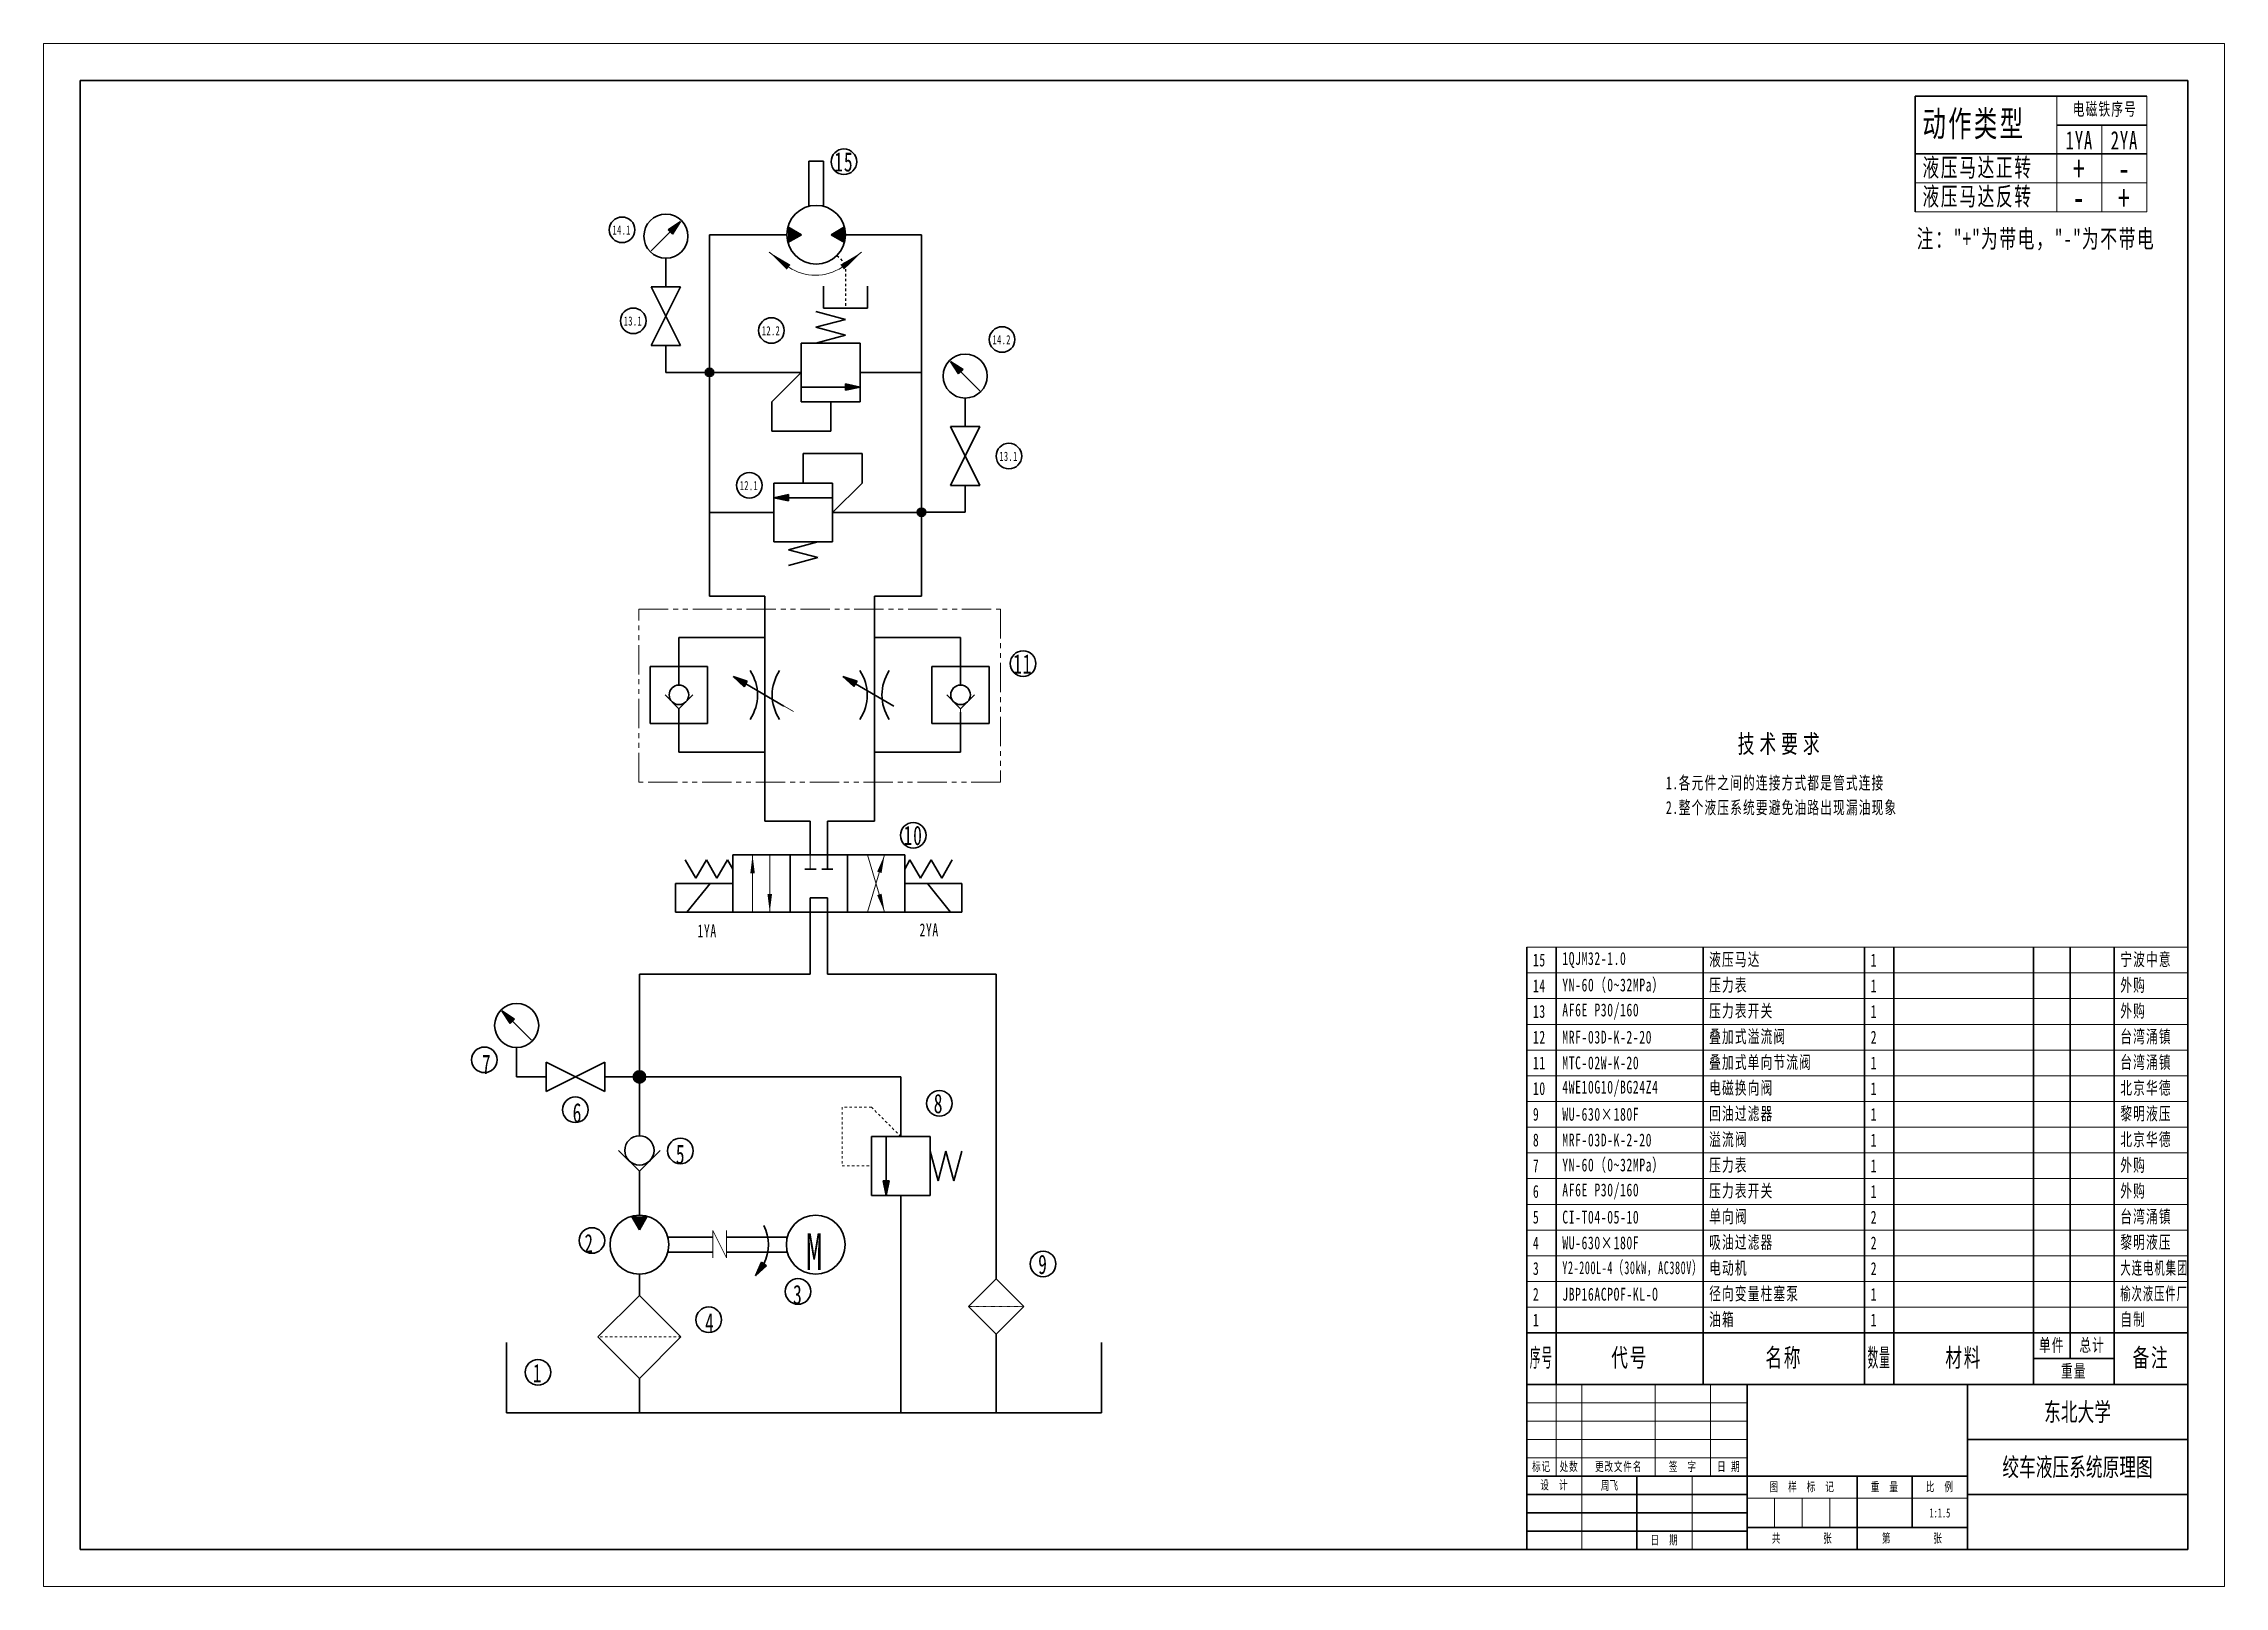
# Model space of a CAD drawing. Header units: millimetres. Extents: x -446 to 446, y -315 to 315.
import ezdxf
from ezdxf.enums import TextEntityAlignment as Align

# ---------------------------------------------------------------- set-up
doc = ezdxf.new("R2010")
doc.units = ezdxf.units.MM
for name, pattern in [('PHANTOM', [2.5, 1.25, -0.25, 0.25, -0.25, 0.25, -0.25]), ('双点画线', [22, 12, -2, 2, -2, 2, -2]), ('虚线', [2, 1, -1])]:
    doc.linetypes.add(name, pattern=pattern)
doc.layers.get('0').update_dxf_attribs({"lineweight": 35})
for name, color, linetype, lineweight in [('1轮廓实线层', 7, 'Continuous', 18), ('6文字层', 3, 'Continuous', 18), ('9双点划线层', 6, 'PHANTOM', 18), ('尺寸线层', 3, 'Continuous', 18), ('粗实线层', 7, 'Continuous', 35), ('细实线层', 7, 'Continuous', 18), ('虚线层', 6, '虚线', 18)]:
    doc.layers.add(name, color=color, linetype=linetype, lineweight=lineweight)
doc.styles.add('TitleStyle', font='', dxfattribs={"width": 0.667})
doc.styles.add('标准', font='', dxfattribs={"width": 0.667})
doc.styles.get('TitleStyle').set_extended_font_data('宋体')
doc.styles.get('标准').set_extended_font_data('宋体')

# ---------------------------------------------------------------- blocks, each defined once
blk = doc.blocks.new('*X2')
at = {"layer": '粗实线层'}
for p, q in [((-4, 0), (-8, 0)), ((-4, 2), (4, -2)), ((-4, -2), (4, 2)), ((-4, 2), (-4, -2)), ((4, 2), (4, -2)), ((4, 0), (8, 0))]:
    blk.add_line(p, q, dxfattribs=at)
blk = doc.blocks.new('*X3')
at = {"layer": '粗实线层'}
for p, q in [((0, 2), (0, 10)), ((-2.828, 0), (0, -2.828)), ((2.828, 0), (0, -2.828))]:
    blk.add_line(p, q, dxfattribs=at)
blk.add_circle((0, 0), 2, dxfattribs=at)
blk = doc.blocks.new('*X4')
at = {"layer": '粗实线层'}
for p, q in [((0, 2), (0, 10)), ((-2.828, 0), (0, -2.828)), ((2.828, 0), (0, -2.828))]:
    blk.add_line(p, q, dxfattribs=at)
blk.add_circle((0, 0), 2, dxfattribs=at)
blk = doc.blocks.new('*X5')
at = {"layer": '粗实线层', "linetype": 'Continuous', "lineweight": 35}
blk.add_hatch(color=256, dxfattribs=at).paths.add_polyline_path([(1.13, 2.81), (2.5, 4.33), (1.87, 2.39), (1.5, 2.6)], flags=0)
at = {"layer": '粗实线层'}
for p, q in [((2.5, 4.33), (1.13, 2.81)), ((2.5, 4.33), (1.87, 2.39)), ((-8, 0), (8, 0)), ((-1.5, -2.6), (1.5, 2.6)), ((1.13, 2.81), (1.87, 2.39))]:
    blk.add_line(p, q, dxfattribs=at)
for centre, start, end in [((0, 7), 236.4427, 303.5573), ((0, -7), 56.4427, 123.5573)]:
    blk.add_arc(centre, 6, start, end, dxfattribs=at)
blk = doc.blocks.new('*X6')
at = {"linetype": 'Continuous', "lineweight": 9}
blk.add_hatch(color=4, dxfattribs=at).paths.add_polyline_path([(-155.85, -16.35), (-154.91, -23.85), (-156.78, -23.85)], flags=0)
at = {"color": 4, "linetype": 'Continuous', "lineweight": 9}
blk.add_line((-155.85, -16.35), (-155.85, -39.76), dxfattribs=at)
at = {"color": 3, "lineweight": 9}
blk.add_line((-155.85, -39.76), (-155.85, -39.76), dxfattribs=at)
blk = doc.blocks.new('*X7')
at = {"linetype": 'Continuous', "lineweight": 9}
blk.add_hatch(color=4, dxfattribs=at).paths.add_polyline_path([(-148.82, -39.76), (-149.76, -32.26), (-147.89, -32.26)], flags=0)
at = {"color": 4, "linetype": 'Continuous', "lineweight": 9}
blk.add_line((-148.82, -39.76), (-148.82, -16.35), dxfattribs=at)
at = {"color": 3, "lineweight": 9}
blk.add_line((-148.82, -16.35), (-148.82, -16.35), dxfattribs=at)
blk = doc.blocks.new('*X8')
at = {"linetype": 'Continuous', "lineweight": 9}
blk.add_hatch(color=4, dxfattribs=at).paths.add_polyline_path([(-101.89, -16.23), (-103.14, -23.68), (-104.94, -23.14)], flags=0)
at = {"color": 4, "linetype": 'Continuous', "lineweight": 9}
blk.add_line((-101.89, -16.23), (-108.91, -39.63), dxfattribs=at)
at = {"color": 3, "lineweight": 9}
blk.add_line((-108.91, -39.63), (-108.91, -39.63), dxfattribs=at)
blk = doc.blocks.new('*X9')
at = {"linetype": 'Continuous', "lineweight": 9}
blk.add_hatch(color=4, dxfattribs=at).paths.add_polyline_path([(-101.89, -39.63), (-104.94, -32.72), (-103.14, -32.18)], flags=0)
at = {"color": 4, "linetype": 'Continuous', "lineweight": 9}
blk.add_line((-101.89, -39.63), (-108.91, -16.23), dxfattribs=at)
at = {"color": 3, "lineweight": 9}
blk.add_line((-108.91, -16.23), (-108.91, -16.23), dxfattribs=at)
blk = doc.blocks.new('*X10')
at = {"layer": '粗实线层', "lineweight": 18}
blk.add_hatch(color=256, dxfattribs=at).paths.add_polyline_path([(-10.01, 0), (-0.01, -1.25), (-0.01, 1.25)], flags=0)
blk.add_line((0, 0), (-10.01, 0), dxfattribs=at)
blk = doc.blocks.new('*X11')
at = {"layer": '细实线层', "color": 0, "linetype": 'Continuous', "lineweight": 18}
for p, q in [((-270, 178.5), (0, 178.5)), ((-270, 168), (0, 168)), ((-270, 168), (0, 168)), ((-270, 157.5), (0, 157.5)), ((-270, 157.5), (0, 157.5)), ((-270, 147), (0, 147)), ((-270, 147), (0, 147)), ((-270, 136.5), (0, 136.5)), ((-270, 136.5), (0, 136.5)), ((-270, 126), (0, 126)), ((-270, 126), (0, 126)), ((-270, 115.5), (0, 115.5)), ((-270, 115.5), (0, 115.5)), ((-270, 105), (0, 105)), ((-270, 105), (0, 105)), ((-270, 94.5), (0, 94.5)), ((-270, 94.5), (0, 94.5)), ((-270, 84), (0, 84)), ((-270, 84), (0, 84)), ((-270, 73.5), (0, 73.5)), ((-270, 73.5), (0, 73.5)), ((-270, 63), (0, 63)), ((-270, 63), (0, 63)), ((-270, 52.5), (0, 52.5)), ((-270, 52.5), (0, 52.5)), ((-270, 42), (0, 42)), ((-270, 42), (0, 42)), ((-270, 31.5), (0, 31.5)), ((-270, 31.5), (0, 31.5)), ((-270, 21), (0, 21))]:
    blk.add_line(p, q, dxfattribs=at)
at = {"layer": '细实线层', "color": 0, "linetype": 'Continuous', "lineweight": 35}
for p, q in [((-270, 178.5), (-270, 168)), ((-258, 178.5), (-258, 168)), ((-198, 178.5), (-198, 168)), ((-132, 178.5), (-132, 168)), ((-120, 178.5), (-120, 168)), ((-63, 178.5), (-63, 168)), ((-48, 178.5), (-48, 168)), ((-30, 178.5), (-30, 168)), ((0, 178.5), (0, 168)), ((0, 178.5), (0, 168)), ((-270, 168), (-270, 157.5)), ((-258, 168), (-258, 157.5)), ((-198, 168), (-198, 157.5)), ((-132, 168), (-132, 157.5)), ((-120, 168), (-120, 157.5)), ((-63, 168), (-63, 157.5)), ((-48, 168), (-48, 157.5)), ((-30, 168), (-30, 157.5)), ((0, 168), (0, 157.5)), ((0, 168), (0, 157.5)), ((-270, 157.5), (-270, 147)), ((-258, 157.5), (-258, 147)), ((-198, 157.5), (-198, 147)), ((-132, 157.5), (-132, 147)), ((-120, 157.5), (-120, 147)), ((-63, 157.5), (-63, 147)), ((-48, 157.5), (-48, 147)), ((-30, 157.5), (-30, 147)), ((0, 157.5), (0, 147)), ((0, 157.5), (0, 147)), ((-270, 147), (-270, 136.5)), ((-258, 147), (-258, 136.5)), ((-198, 147), (-198, 136.5)), ((-132, 147), (-132, 136.5)), ((-120, 147), (-120, 136.5)), ((-63, 147), (-63, 136.5)), ((-48, 147), (-48, 136.5)), ((-30, 147), (-30, 136.5)), ((0, 147), (0, 136.5)), ((0, 147), (0, 136.5)), ((-270, 136.5), (-270, 126)), ((-258, 136.5), (-258, 126)), ((-198, 136.5), (-198, 126)), ((-132, 136.5), (-132, 126)), ((-120, 136.5), (-120, 126)), ((-63, 136.5), (-63, 126)), ((-48, 136.5), (-48, 126)), ((-30, 136.5), (-30, 126)), ((0, 136.5), (0, 126)), ((0, 136.5), (0, 126)), ((-270, 126), (-270, 115.5)), ((-258, 126), (-258, 115.5)), ((-198, 126), (-198, 115.5)), ((-132, 126), (-132, 115.5)), ((-120, 126), (-120, 115.5)), ((-63, 126), (-63, 115.5)), ((-48, 126), (-48, 115.5)), ((-30, 126), (-30, 115.5)), ((0, 126), (0, 115.5)), ((0, 126), (0, 115.5)), ((-270, 115.5), (-270, 105)), ((-258, 115.5), (-258, 105)), ((-198, 115.5), (-198, 105)), ((-132, 115.5), (-132, 105)), ((-120, 115.5), (-120, 105)), ((-63, 115.5), (-63, 105)), ((-48, 115.5), (-48, 105)), ((-30, 115.5), (-30, 105)), ((0, 115.5), (0, 105)), ((0, 115.5), (0, 105)), ((-270, 105), (-270, 94.5)), ((-258, 105), (-258, 94.5)), ((-198, 105), (-198, 94.5)), ((-132, 105), (-132, 94.5)), ((-120, 105), (-120, 94.5)), ((-63, 105), (-63, 94.5)), ((-48, 105), (-48, 94.5)), ((-30, 105), (-30, 94.5)), ((0, 105), (0, 94.5)), ((0, 105), (0, 94.5)), ((-270, 94.5), (-270, 84)), ((-258, 94.5), (-258, 84)), ((-198, 94.5), (-198, 84)), ((-132, 94.5), (-132, 84)), ((-120, 94.5), (-120, 84)), ((-63, 94.5), (-63, 84)), ((-48, 94.5), (-48, 84)), ((-30, 94.5), (-30, 84)), ((0, 94.5), (0, 84)), ((0, 94.5), (0, 84)), ((-270, 84), (-270, 73.5)), ((-258, 84), (-258, 73.5)), ((-198, 84), (-198, 73.5)), ((-132, 84), (-132, 73.5)), ((-120, 84), (-120, 73.5)), ((-63, 84), (-63, 73.5)), ((-48, 84), (-48, 73.5)), ((-30, 84), (-30, 73.5)), ((0, 84), (0, 73.5)), ((0, 84), (0, 73.5)), ((-270, 73.5), (-270, 63)), ((-258, 73.5), (-258, 63)), ((-198, 73.5), (-198, 63)), ((-132, 73.5), (-132, 63)), ((-120, 73.5), (-120, 63)), ((-63, 73.5), (-63, 63)), ((-48, 73.5), (-48, 63)), ((-30, 73.5), (-30, 63)), ((0, 73.5), (0, 63)), ((0, 73.5), (0, 63)), ((-270, 63), (-270, 52.5)), ((-258, 63), (-258, 52.5)), ((-198, 63), (-198, 52.5)), ((-132, 63), (-132, 52.5)), ((-120, 63), (-120, 52.5)), ((-63, 63), (-63, 52.5)), ((-48, 63), (-48, 52.5)), ((-30, 63), (-30, 52.5)), ((0, 63), (0, 52.5)), ((0, 63), (0, 52.5)), ((-270, 52.5), (-270, 42)), ((-258, 52.5), (-258, 42)), ((-198, 52.5), (-198, 42)), ((-132, 52.5), (-132, 42)), ((-120, 52.5), (-120, 42)), ((-63, 52.5), (-63, 42)), ((-48, 52.5), (-48, 42)), ((-30, 52.5), (-30, 42)), ((0, 52.5), (0, 42)), ((0, 52.5), (0, 42)), ((-270, 42), (-270, 31.5)), ((-258, 42), (-258, 31.5)), ((-198, 42), (-198, 31.5)), ((-132, 42), (-132, 31.5)), ((-120, 42), (-120, 31.5)), ((-63, 42), (-63, 31.5)), ((-48, 42), (-48, 31.5)), ((-30, 42), (-30, 31.5)), ((0, 42), (0, 31.5)), ((0, 42), (0, 31.5)), ((-270, 31.5), (-270, 21)), ((-258, 31.5), (-258, 21)), ((-198, 31.5), (-198, 21)), ((-132, 31.5), (-132, 21)), ((-120, 31.5), (-120, 21)), ((-63, 31.5), (-63, 21)), ((-48, 31.5), (-48, 21)), ((-30, 31.5), (-30, 21)), ((0, 31.5), (0, 21)), ((0, 31.5), (0, 21)), ((-270, 21), (0, 21)), ((-270, 21), (-270, 0)), ((-258, 21), (-258, 0)), ((-198, 21), (-198, 0)), ((-132, 21), (-132, 0)), ((-120, 21), (-120, 0)), ((-63, 21), (-63, 0)), ((-48, 21), (-48, 10.5)), ((-30, 21), (-30, 10.5)), ((0, 21), (0, 0)), ((-63, 10.5), (-30, 10.5)), ((-30, 10.5), (-30, 0)), ((-270, 0), (0, 0))]:
    blk.add_line(p, q, dxfattribs=at)
at = {"layer": '细实线层', "color": 0, "line_spacing_factor": 1.15057, "style": '标准'}
for s, insert, char_height, width, attachment_point in [('\\T1.1;15', (-267.51, 173.25), 5.25, 17.97, 4), ('\\T1.1;1QJM32-1.0', (-255.51, 173.25), 5.25, 113.97, 4), ('\\T1.1;液压马达', (-195.51, 173.25), 5.25, 125.97, 4), ('\\T1.1;1', (-129.51, 173.25), 5.25, 17.97, 4), ('\\T1.1;宁波中意', (-27.51, 173.25), 5.25, 53.97, 4), ('\\T1.1;14', (-267.51, 162.75), 5.25, 17.97, 4), ('\\T1.1;YN-60（0~32MPa）', (-255.51, 162.75), 5.25, 113.97, 4), ('\\T1.1;压力表', (-195.51, 162.75), 5.25, 125.97, 4), ('\\T1.1;1', (-129.51, 162.75), 5.25, 17.97, 4), ('\\T1.1;外购', (-27.51, 162.75), 5.25, 53.97, 4), ('\\T1.1;13', (-267.51, 152.25), 5.25, 17.97, 4), ('\\T1.1;AF6E P30/160', (-255.51, 152.25), 5.25, 113.97, 4), ('\\T1.1;压力表开关', (-195.51, 152.25), 5.25, 125.97, 4), ('\\T1.1;1', (-129.51, 152.25), 5.25, 17.97, 4), ('\\T1.1;外购', (-27.51, 152.25), 5.25, 53.97, 4), ('\\T1.1;12', (-267.51, 141.75), 5.25, 17.97, 4), ('\\T1.1;MRF-03D-K-2-20', (-255.51, 141.75), 5.25, 113.97, 4), ('\\T1.1;叠加式溢流阀', (-195.51, 141.75), 5.25, 125.97, 4), ('\\T1.1;2', (-129.51, 141.75), 5.25, 17.97, 4), ('\\T1.1;台湾涌镇', (-27.51, 141.75), 5.25, 53.97, 4), ('\\T1.1;11', (-267.51, 131.25), 5.25, 17.97, 4), ('\\T1.1;MTC-02W-K-20', (-255.51, 131.25), 5.25, 113.97, 4), ('\\T1.1;叠加式单向节流阀', (-195.51, 131.25), 5.25, 125.97, 4), ('\\T1.1;1', (-129.51, 131.25), 5.25, 17.97, 4), ('\\T1.1;台湾涌镇', (-27.51, 131.25), 5.25, 53.97, 4), ('\\T1.1;10', (-267.51, 120.75), 5.25, 17.97, 4), ('\\T1.1;4WE10G10/BG24Z4', (-255.51, 120.75), 5.25, 113.97, 4), ('\\T1.1;电磁换向阀', (-195.51, 120.75), 5.25, 125.97, 4), ('\\T1.1;1', (-129.51, 120.75), 5.25, 17.97, 4), ('\\T1.1;北京华德', (-27.51, 120.75), 5.25, 53.97, 4), ('\\T1.1;9', (-267.51, 110.25), 5.25, 17.97, 4), ('\\T1.1;WU-630×180F', (-255.51, 110.25), 5.25, 113.97, 4), ('\\T1.1;回油过滤器', (-195.51, 110.25), 5.25, 125.97, 4), ('\\T1.1;1', (-129.51, 110.25), 5.25, 17.97, 4), ('\\T1.1;黎明液压', (-27.51, 110.25), 5.25, 53.97, 4), ('\\T1.1;8', (-267.51, 99.75), 5.25, 17.97, 4), ('\\T1.1;MRF-03D-K-2-20', (-255.51, 99.75), 5.25, 113.97, 4), ('\\T1.1;溢流阀', (-195.51, 99.75), 5.25, 125.97, 4), ('\\T1.1;1', (-129.51, 99.75), 5.25, 17.97, 4), ('\\T1.1;北京华德', (-27.51, 99.75), 5.25, 53.97, 4), ('\\T1.1;7', (-267.51, 89.25), 5.25, 17.97, 4), ('\\T1.1;YN-60（0~32MPa）', (-255.51, 89.25), 5.25, 113.97, 4), ('\\T1.1;压力表', (-195.51, 89.25), 5.25, 125.97, 4), ('\\T1.1;1', (-129.51, 89.25), 5.25, 17.97, 4), ('\\T1.1;外购', (-27.51, 89.25), 5.25, 53.97, 4), ('\\T1.1;6', (-267.51, 78.75), 5.25, 17.97, 4), ('\\T1.1;AF6E P30/160', (-255.51, 78.75), 5.25, 113.97, 4), ('\\T1.1;压力表开关', (-195.51, 78.75), 5.25, 125.97, 4), ('\\T1.1;1', (-129.51, 78.75), 5.25, 17.97, 4), ('\\T1.1;外购', (-27.51, 78.75), 5.25, 53.97, 4), ('\\T1.1;单向阀', (-195.51, 68.25), 5.25, 125.97, 4), ('\\T1.1;台湾涌镇', (-27.51, 68.25), 5.25, 53.97, 4), ('\\T1.1;5', (-267.51, 68.25), 5.25, 17.97, 4), ('\\T1.1;CI-T04-05-10', (-255.51, 68.25), 5.25, 113.97, 4), ('\\T1.1;2', (-129.51, 68.25), 5.25, 17.97, 4), ('\\T1.1;4', (-267.51, 57.75), 5.25, 17.97, 4), ('\\T1.1;WU-630×180F', (-255.51, 57.75), 5.25, 113.97, 4), ('\\T1.1;吸油过滤器', (-195.51, 57.75), 5.25, 125.97, 4), ('\\T1.1;2', (-129.51, 57.75), 5.25, 17.97, 4), ('\\T1.1;黎明液压', (-27.51, 57.75), 5.25, 53.97, 4), ('\\T1.1;3', (-267.51, 47.25), 5.25, 17.97, 4), ('\\T1.1;{\\W0.585604;Y2-200L-4（30kW，AC380V）}', (-255.51, 47.25), 5.25, 113.97, 4), ('\\T1.1;电动机', (-195.51, 47.25), 5.25, 125.97, 4), ('\\T1.1;2', (-129.51, 47.25), 5.25, 17.97, 4), ('\\T1.1;{\\W0.588274;大连电机集团}', (-27.51, 47.25), 5.25, 53.97, 4), ('\\T1.1;2', (-267.51, 36.75), 5.25, 17.97, 4), ('\\T1.1;JBP16ACPOF-KL-O', (-255.51, 36.75), 5.25, 113.97, 4), ('\\T1.1;径向变量柱塞泵', (-195.51, 36.75), 5.25, 125.97, 4), ('\\T1.1;1', (-129.51, 36.75), 5.25, 17.97, 4), ('\\T1.1;{\\W0.584165;榆次液压件厂}', (-27.51, 36.75), 5.25, 53.97, 4), ('\\T1.1;1', (-267.51, 26.25), 5.25, 17.97, 4), ('\\T1.1;油箱', (-195.51, 26.25), 5.25, 125.97, 4), ('\\T1.1;1', (-129.51, 26.25), 5.25, 17.97, 4), ('\\T1.1;自制', (-27.51, 26.25), 5.25, 53.97, 4), ('\\T1.1;单件', (-55.5, 15.75), 5.25, 25.11, 5), ('\\T1.1;总计', (-39, 15.75), 5.25, 30.51, 5), ('\\T1.1;{\\W0.425474;序号}', (-264, 10.5), 7.5, 17.82, 5), ('\\T1.1;代号', (-228, 10.5), 7.5, 104.22, 5), ('\\T1.1;名称', (-165, 10.5), 7.5, 115.02, 5), ('\\T1.1;{\\W0.422936;数量}', (-126, 10.5), 7.5, 17.82, 5), ('\\T1.1;材料', (-91.5, 10.5), 7.5, 98.82, 5), ('\\T1.1;备注', (-15, 10.5), 7.5, 50.22, 5), ('\\T1.1;重量', (-46.5, 5.25), 5.25, 57.51, 5)]:
    blk.add_mtext(s, dxfattribs=dict(at, insert=insert, char_height=char_height, width=width, attachment_point=attachment_point))
blk = doc.blocks.new('*X12')
at = {"layer": '粗实线层'}
for p, q in [((-287, 200), (-287, -200)), ((287, 200), (-287, 200)), ((287, -200), (287, 200)), ((-287, -200), (287, -200))]:
    blk.add_line(p, q, dxfattribs=at)
at = {"layer": '细实线层'}
for p, q in [((297, 210), (-297, 210)), ((-297, 210), (-297, -210)), ((297, -210), (297, 210)), ((-297, -210), (297, -210))]:
    blk.add_line(p, q, dxfattribs=at)
blk = doc.blocks.new('*X13')
at = {"layer": '尺寸线层', "color": 0, "lineweight": -2, "line_spacing_factor": 1.15057}
for s, insert, char_height, width, attachment_point, style in [('\\T1.3;技术要求', (47.09, 0), 7.5, 418.1779, 2, 'TitleStyle'), ('\\T1.1;1.各元件之间的连接方式都是管式连接\\P2.整个液压系统要避免油路出现漏油现象', (0, -17.08), 5.25, 209.0889, 1, '标准')]:
    blk.add_mtext(s, dxfattribs=dict(at, insert=insert, char_height=char_height, width=width, attachment_point=attachment_point, style=style))
blk = doc.blocks.new('*X14')
at = {"layer": '粗实线层'}
for p, q in [((-180, 45), (-180, 0)), ((0, 45), (-180, 45)), ((-120, 45), (-120, 0)), ((-60, 45), (-60, 0)), ((0, 0), (0, 45)), ((0, 30), (-60, 30)), ((-180, 20), (-60, 20)), ((-150, 20), (-150, 0)), ((-90, 20), (-90, 0)), ((-75, 20), (-75, 6)), ((-180, 15), (-120, 15)), ((0, 15), (-60, 15)), ((-180, 10), (-120, 10)), ((-120, 6), (-60, 6)), ((-180, 5), (-120, 5)), ((-180, 0), (0, 0))]:
    blk.add_line(p, q, dxfattribs=at)
at = {"layer": '细实线层'}
for p, q in [((-172, 45), (-172, 20)), ((-165, 45), (-165, 0)), ((-145, 45), (-145, 20)), ((-130, 45), (-130, 20)), ((-180, 40), (-120, 40)), ((-180, 35), (-120, 35)), ((-180, 30), (-120, 30)), ((-180, 25), (-120, 25)), ((-135, 20), (-135, 0)), ((-120, 14), (-60, 14)), ((-112.5, 14), (-112.5, 6)), ((-105, 14), (-105, 6)), ((-97.5, 14), (-97.5, 6))]:
    blk.add_line(p, q, dxfattribs=at)
at = {"layer": '尺寸线层', "char_height": 2.5, "attachment_point": 5, "line_spacing_factor": 0.99982, "style": '标准'}
for s, insert, width in [('\\T1.1;标记', (-176, 22.5), 14), ('\\T1.1;处数', (-168.5, 22.5), 12), ('\\T1.1;更改文件名', (-155, 22.5), 38), ('\\T1.1;签  字', (-137.5, 22.5), 28), ('\\T1.1;日 期', (-125, 22.5), 18), ('\\T1.1;设  计', (-172.5, 17.5), 28), ('\\T1.1;图  样  标  记', (-105, 17), 58), ('\\T1.1;重  量', (-82.5, 17), 28), ('\\T1.1;比  例', (-67.5, 17), 28), ('\\T1.1;日  期', (-142.5, 2.5), 28), ('\\T1.1;共', (-112, 3), 8), ('\\T1.1;张', (-98, 3), 8), ('\\T1.1;第', (-82, 3), 8), ('\\T1.1;张', (-68, 3), 8)]:
    blk.add_mtext(s, dxfattribs=dict(at, insert=insert, width=width))
at = {"layer": '尺寸线层', "style": '标准'}
for tag, height, width, p in [('标记D', 2.61, 0.667, (-176, 42.5)), ('处数D', 2.61, 0.617214, (-168.5, 42.5)), ('更改文件名D', 2.61, 0.667, (-155, 42.5)), ('更改签字D', 2.61, 0.667, (-137.5, 42.5)), ('更改日期D', 2.61, 0.509786, (-125, 42.5)), ('标记C', 2.61, 0.667, (-176, 37.5)), ('处数C', 2.61, 0.617214, (-168.5, 37.5)), ('更改文件名C', 2.61, 0.667, (-155, 37.5)), ('更改签字C', 2.61, 0.667, (-137.5, 37.5)), ('更改日期C', 2.61, 0.509786, (-125, 37.5)), ('材料名称', 5.22, 0.667, (-90, 32.5)), ('单位名称', 5.22, 0.667, (-30, 37.5)), ('标记B', 2.61, 0.667, (-176, 32.5)), ('处数B', 2.61, 0.617214, (-168.5, 32.5)), ('更改文件名B', 2.61, 0.667, (-155, 32.5)), ('更改签字B', 2.61, 0.667, (-137.5, 32.5)), ('更改日期B', 2.61, 0.509786, (-125, 32.5)), ('标记A', 2.61, 0.667, (-176, 27.5)), ('处数A', 2.61, 0.617214, (-168.5, 27.5)), ('更改文件名A', 2.61, 0.667, (-155, 27.5)), ('更改签字A', 2.61, 0.667, (-137.5, 27.5)), ('更改日期A', 2.61, 0.509786, (-125, 27.5)), ('图纸名称', 5.22, 0.667, (-30, 22.5)), ('设计', 2.61, 0.667, (-157.5, 17.5)), ('图样标记S', 2.61, 0.368179, (-116.25, 10)), ('图样标记A', 2.61, 0.368179, (-108.75, 10)), ('图样标记B', 2.61, 0.368179, (-101.25, 10)), ('图样标记C', 2.61, 0.368179, (-93.75, 10)), ('重量', 2.61, 0.667, (-82.5, 10)), ('图纸比例', 2.61, 0.667, (-67.5, 10)), ('图纸编号', 5.22, 0.667, (-30, 7.5)), ('设计日期', 2.61, 0.667, (-127.5, 2.5)), ('页数', 2.61, 0.667, (-105, 3)), ('页码', 2.61, 0.667, (-75, 3))]:
    blk.add_attdef(tag, text='', height=height, dxfattribs=dict(at, width=width)).set_placement(p, align=Align.MIDDLE_CENTER)

msp = doc.modelspace()

# ---------------------------------------------------------------- hatches: boundary and pattern name
at = {"layer": '粗实线层', "linetype": 'Continuous', "lineweight": 35}
for points in [[(-188.58, 237.21), (-185.24, 242.35), (-190.38, 239.01), (-189.48, 238.11)], [(-71.67, 180.11), (-75.01, 185.25), (-69.86, 181.91), (-70.77, 181.01)], [(-117.93, 176.01), (-111.93, 174.73), (-117.93, 173.46), (-117.93, 174.73)], [(-141.12, 128.28), (-147.12, 129.56), (-141.12, 130.83), (-141.12, 129.56)], [(-114.42, 52.41), (-118.98, 56.51), (-113.14, 54.62), (-113.78, 53.51)], [(-254.89, -85.12), (-258.23, -79.98), (-253.08, -83.32), (-253.99, -84.22)], [(-99.98, -149.33), (-101.25, -155.33), (-102.53, -149.33), (-101.25, -149.33)], [(-154.65, -188.19), (-150.14, -184.04), (-151.18, -183.3), (-152.22, -182.56)]]:
    msp.add_hatch(color=256, dxfattribs=at).paths.add_polyline_path(points, flags=0)
at = {"layer": '粗实线层', "linetype": 'Continuous', "lineweight": 18}
h = msp.add_hatch(color=256, dxfattribs=at)
edge = h.paths.add_edge_path(flags=0)
edge.add_line((-135.9, 236.96), (-141.41, 233.78))
edge.add_arc((-129.84, 236.96), 12, 180, 195.39213, ccw=False)
edge.add_arc((-129.84, 236.96), 12, 164.60787, 180, ccw=False)
edge.add_line((-141.41, 240.15), (-135.9, 236.96))
h = msp.add_hatch(color=256, dxfattribs=at)
edge = h.paths.add_edge_path(flags=0)
edge.add_line((-123.79, 236.96), (-118.27, 240.15))
edge.add_arc((-129.84, 236.96), 12, 0, 15.39213, ccw=False)
edge.add_arc((-129.84, 236.96), 12, -15.39213, 0, ccw=False)
edge.add_line((-118.27, 233.78), (-123.79, 236.96))
at = {"layer": '粗实线层'}
h = msp.add_hatch(color=256, dxfattribs=at)
edge = h.paths.add_edge_path(flags=0)
edge.add_arc((-173.43, 180.73), 1.72, 155.20806, 180, ccw=False)
edge.add_arc((-173.43, 180.73), 1.72, 90, 155.20806, ccw=False)
edge.add_line((-173.43, 182.46), (-173.43, 180.73))
edge.add_line((-173.43, 180.73), (-175.15, 180.73))
edge = h.paths.add_edge_path(flags=0)
edge.add_line((-173.43, 180.73), (-173.43, 181.61))
edge.add_line((-173.43, 181.61), (-173.43, 182.46))
edge.add_arc((-173.43, 180.73), 1.72, 0, 90, ccw=False)
edge.add_line((-171.71, 180.73), (-173.43, 180.73))
edge = h.paths.add_edge_path(flags=0)
edge.add_arc((-173.43, 180.73), 1.72, 194.95446, 270, ccw=False)
edge.add_arc((-173.43, 180.73), 1.72, 180, 194.95446, ccw=False)
edge.add_line((-175.15, 180.73), (-173.43, 180.73))
edge.add_line((-173.43, 180.73), (-173.43, 179.01))
edge = h.paths.add_edge_path(flags=0)
edge.add_line((-173.43, 179.01), (-173.43, 180.25))
edge.add_line((-173.43, 180.25), (-173.43, 180.73))
edge.add_line((-173.43, 180.73), (-171.71, 180.73))
edge.add_arc((-173.43, 180.73), 1.72, -90, 0, ccw=False)
h = msp.add_hatch(color=256, dxfattribs=at)
edge = h.paths.add_edge_path(flags=0)
edge.add_arc((-86.82, 123.64), 1.72, 0, 24.79194)
edge.add_arc((-86.82, 123.64), 1.72, 24.79194, 90)
edge.add_line((-86.82, 125.36), (-86.82, 123.64))
edge.add_line((-86.82, 123.64), (-85.1, 123.64))
edge = h.paths.add_edge_path(flags=0)
edge.add_line((-86.82, 123.64), (-86.82, 124.51))
edge.add_line((-86.82, 124.51), (-86.82, 125.36))
edge.add_arc((-86.82, 123.64), 1.72, 90, 180)
edge.add_line((-88.54, 123.64), (-86.82, 123.64))
edge = h.paths.add_edge_path(flags=0)
edge.add_arc((-86.82, 123.64), 1.72, 270, 345.04554)
edge.add_arc((-86.82, 123.64), 1.72, 345.04554, 360)
edge.add_line((-85.1, 123.64), (-86.82, 123.64))
edge.add_line((-86.82, 123.64), (-86.82, 121.91))
edge = h.paths.add_edge_path(flags=0)
edge.add_line((-86.82, 121.91), (-86.82, 123.15))
edge.add_line((-86.82, 123.15), (-86.82, 123.64))
edge.add_line((-86.82, 123.64), (-88.54, 123.64))
edge.add_arc((-86.82, 123.64), 1.72, 180, 270)
h = msp.add_hatch(color=256, dxfattribs=at)
edge = h.paths.add_edge_path(flags=0)
edge.add_arc((-202.07, -106.98), 2.5, 151.55985, 270, ccw=False)
edge.add_arc((-202.07, -106.98), 2.5, 0, 151.55985, ccw=False)
edge.add_line((-199.57, -106.98), (-202.07, -106.98))
edge.add_line((-202.07, -106.98), (-202.07, -109.48))
h = msp.add_hatch(color=256, dxfattribs=at)
edge = h.paths.add_edge_path(flags=0)
edge.add_line((-202.07, -109.48), (-202.07, -107.85))
edge.add_line((-202.07, -107.85), (-202.07, -106.98))
edge.add_line((-202.07, -106.98), (-199.57, -106.98))
edge.add_arc((-202.07, -106.98), 2.5, -90, 0, ccw=False)
at = {"layer": '粗实线层', "linetype": 'Continuous', "lineweight": 18}
h = msp.add_hatch(color=256, dxfattribs=at)
edge = h.paths.add_edge_path(flags=0)
edge.add_line((-202.07, -169.41), (-205.26, -163.89))
edge.add_arc((-202.07, -175.46), 12, 90, 105.39213, ccw=False)
edge.add_arc((-202.07, -175.46), 12, 74.60787, 90, ccw=False)
edge.add_line((-198.89, -163.89), (-202.07, -169.41))

# ---------------------------------------------------------------- linework, layer by layer
for p, q in [((319.12, 293.58), (413.87, 293.58)), ((319.12, 293.58), (319.12, 246.3)), ((377.04, 281.76), (413.87, 281.76)), ((377.04, 281.76), (413.87, 281.76)), ((377.04, 281.76), (413.87, 281.76)), ((377.04, 281.76), (413.87, 281.76)), ((377.04, 281.76), (413.87, 281.76)), ((319.12, 269.94), (413.87, 269.94)), ((319.12, 269.94), (413.87, 269.94)), ((319.12, 269.94), (413.87, 269.94)), ((319.12, 269.94), (413.87, 269.94)), ((-70.86, 72.42), (-70.86, 53.15))]:
    msp.add_line(p, q)
at = {"lineweight": 9}
msp.add_line((-125.29, -39.63), (-125.29, -39.63), dxfattribs=at)
msp.add_line((-125.29, -39.63), (-125.29, -39.63), dxfattribs=at)
msp.add_line((-125.29, -39.63), (-125.29, -39.63), dxfattribs=at)
at = {"color": 3}
for centre in [(-118.51, 266.77), (-209.16, 238.97), (-204.58, 201.81), (-148.14, 197.85), (-53.9, 194.17), (-51.1, 146.58), (-157.16, 134.63), (-45.31, 61.82), (-90.19, -8.3), (-265.42, -99.99), (-79.51, -117.75), (-185.32, -137.17), (-221.47, -173.76), (-37.15, -183.35), (-137.28, -194.57), (-173.74, -206.12), (-243.51, -227.58)]:
    msp.add_circle(centre, 5.23, dxfattribs=at)
at = {"layer": '1轮廓实线层'}
for p, q in [((377.04, 293.58), (377.04, 246.3)), ((413.87, 293.58), (413.87, 246.3)), ((395.46, 281.76), (395.46, 246.3)), ((395.46, 281.76), (395.46, 246.3)), ((413.87, 281.76), (413.87, 246.3)), ((319.12, 258.12), (413.87, 258.12)), ((319.12, 258.12), (413.87, 258.12)), ((319.12, 258.12), (413.87, 258.12)), ((319.12, 258.12), (413.87, 258.12)), ((319.12, 246.3), (413.87, 246.3)), ((319.12, 246.3), (413.87, 246.3)), ((319.12, 246.3), (413.87, 246.3)), ((319.12, 246.3), (413.87, 246.3))]:
    msp.add_line(p, q, dxfattribs=at)
at = {"layer": '1轮廓实线层', "lineweight": 9}
for p, q in [((-132.31, -22.08), (-132.31, -16.23)), ((-132.31, -16.23), (-132.31, -22.08)), ((-163.91, -39.63), (-187.31, -39.63))]:
    msp.add_line(p, q, dxfattribs=at)
at = {"layer": '9双点划线层', "linetype": '双点画线'}
msp.add_lwpolyline([(-202.29, 84.12), (-54.49, 84.12), (-54.49, 13.42), (-202.29, 13.42)], close=True, dxfattribs=at)
at = {"layer": '粗实线层'}
for p, q in [((-132.84, 248.58), (-132.84, 266.96)), ((-132.84, 266.96), (-126.84, 266.96)), ((-126.84, 248.58), (-126.84, 266.96)), ((-185.24, 242.35), (-190.38, 239.01)), ((-185.24, 242.35), (-188.58, 237.21)), ((-197.24, 230.35), (-189.48, 238.11)), ((-188.58, 237.21), (-190.38, 239.01)), ((-173.43, 236.96), (-141.84, 236.96)), ((-173.43, 236.96), (-173.43, 89.39)), ((-135.9, 236.96), (-141.41, 240.15)), ((-135.9, 236.96), (-141.41, 233.78)), ((-123.79, 236.96), (-118.27, 240.15)), ((-123.79, 236.96), (-118.27, 233.78)), ((-117.84, 236.96), (-86.82, 236.96)), ((-86.82, 236.96), (-86.82, 89.39)), ((-191.33, 215.7), (-191.33, 227.35)), ((-185.33, 191.7), (-197.33, 215.7)), ((-197.33, 191.7), (-185.33, 215.7)), ((-185.33, 215.7), (-197.33, 215.7)), ((-126.84, 215.96), (-126.84, 206.96)), ((-108.84, 215.96), (-108.84, 206.96)), ((-117.93, 202.38), (-129.93, 205.6)), ((-126.84, 206.96), (-108.84, 206.96)), ((-129.93, 199.16), (-117.93, 202.38)), ((-117.93, 195.95), (-129.93, 199.16)), ((-185.33, 191.7), (-197.33, 191.7)), ((-191.33, 191.7), (-191.33, 180.77)), ((-135.93, 192.73), (-111.93, 192.73)), ((-135.93, 192.73), (-135.93, 168.73)), ((-129.93, 192.73), (-117.93, 195.95)), ((-111.93, 168.73), (-111.93, 192.73)), ((-184.95, 180.77), (-191.33, 180.77)), ((-179.5, 180.77), (-184.95, 180.77)), ((-173.46, 180.77), (-179.5, 180.77)), ((-155.93, 180.73), (-173.43, 180.73)), ((-135.93, 180.73), (-159.93, 180.73)), ((-139.93, 180.73), (-155.93, 180.73)), ((-135.93, 180.73), (-147.93, 168.73)), ((-111.93, 180.73), (-87.93, 180.73)), ((-107.93, 180.73), (-86.82, 180.73)), ((-75.01, 185.25), (-69.86, 181.91)), ((-75.01, 185.25), (-71.67, 180.11)), ((-71.67, 180.11), (-69.86, 181.91)), ((-63.01, 173.25), (-70.77, 181.01)), ((-135.93, 174.73), (-117.93, 174.73)), ((-111.93, 174.73), (-117.93, 176.01)), ((-117.93, 176.01), (-117.93, 173.46)), ((-111.93, 174.73), (-117.93, 173.46)), ((-68.92, 158.6), (-68.92, 170.25)), ((-147.93, 168.73), (-147.93, 156.73)), ((-135.93, 168.73), (-111.93, 168.73)), ((-123.93, 156.73), (-123.93, 168.73)), ((-147.93, 156.73), (-123.93, 156.73)), ((-74.92, 134.6), (-62.92, 158.6)), ((-62.92, 134.6), (-74.92, 158.6)), ((-74.92, 158.6), (-62.92, 158.6)), ((-111.12, 147.56), (-135.12, 147.56)), ((-135.12, 147.56), (-135.12, 135.56)), ((-111.12, 135.56), (-111.12, 147.56)), ((-123.12, 135.56), (-147.12, 135.56)), ((-147.12, 135.56), (-147.12, 111.56)), ((-123.12, 111.56), (-123.12, 135.56)), ((-123.12, 123.56), (-111.12, 135.56)), ((-74.92, 134.6), (-62.92, 134.6)), ((-68.92, 134.6), (-68.92, 123.67)), ((-147.12, 129.56), (-141.12, 130.83)), ((-147.12, 129.56), (-141.12, 128.28)), ((-141.12, 128.28), (-141.12, 130.83)), ((-123.12, 129.56), (-141.12, 129.56)), ((-173.43, 123.56), (-147.12, 123.56)), ((-123.12, 123.56), (-105.93, 123.56)), ((-105.93, 123.56), (-86.82, 123.56)), ((-86.79, 123.67), (-80.75, 123.67)), ((-80.75, 123.67), (-75.3, 123.67)), ((-75.3, 123.67), (-68.92, 123.67)), ((-123.12, 111.56), (-147.12, 111.56)), ((-129.12, 111.56), (-141.12, 108.34)), ((-141.12, 108.34), (-129.12, 105.13)), ((-129.12, 105.13), (-141.12, 101.91)), ((-173.43, 89.39), (-150.82, 89.39)), ((-150.82, 89.39), (-150.82, 73.01)), ((-105.96, 89.39), (-86.82, 89.39)), ((-105.96, 89.39), (-105.96, 72.42)), ((-162.52, 72.42), (-185.92, 72.42)), ((-185.92, 53.15), (-185.92, 72.42)), ((-162.52, 72.42), (-150.82, 72.42)), ((-94.26, 72.42), (-105.96, 72.42)), ((-105.96, 72.42), (-105.96, 25.61)), ((-94.26, 72.42), (-70.86, 72.42)), ((-197.63, 60.71), (-174.22, 60.71)), ((-197.63, 60.71), (-197.63, 37.31)), ((-174.22, 60.71), (-174.22, 37.31)), ((-118.98, 56.51), (-113.14, 54.62)), ((-118.98, 56.51), (-114.42, 52.41)), ((-114.42, 52.41), (-113.14, 54.62)), ((-98.19, 44.51), (-113.78, 53.51)), ((-59.15, 60.71), (-82.56, 60.71)), ((-82.56, 60.71), (-82.56, 37.31)), ((-59.15, 60.71), (-59.15, 37.31)), ((-174.22, 37.31), (-197.63, 37.31)), ((-185.92, 43.41), (-185.92, 41.93)), ((-185.92, 41.93), (-185.92, 25.61)), ((-82.56, 37.31), (-59.15, 37.31)), ((-70.86, 41.93), (-70.86, 25.61)), ((-162.52, 25.61), (-185.92, 25.61)), ((-150.82, 25.61), (-162.52, 25.61)), ((-150.82, 25.01), (-150.82, -2.55)), ((-105.96, 25.61), (-94.26, 25.61)), ((-105.96, 25.61), (-105.96, -2.55)), ((-94.26, 25.61), (-70.86, 25.61)), ((-132.31, -2.55), (-150.82, -2.55)), ((-132.31, -16.23), (-132.31, -2.55)), ((-125.29, -16.23), (-125.29, -2.55)), ((-125.29, -2.55), (-105.96, -2.55)), ((-140.5, -16.23), (-163.91, -16.23)), ((-163.91, -16.23), (-163.91, -39.63)), ((-140.38, -16.23), (-163.79, -16.23)), ((-140.5, -16.23), (-140.5, -39.63)), ((-140.5, -16.23), (-117.1, -16.23)), ((-140.38, -16.23), (-116.98, -16.23)), ((-125.29, -16.23), (-125.29, -22.08)), ((-117.1, -16.23), (-117.1, -39.63)), ((-117.1, -16.23), (-93.69, -16.23)), ((-116.98, -16.23), (-93.58, -16.23)), ((-93.69, -39.63), (-93.69, -16.23)), ((-179.02, -25.82), (-183.34, -18.34)), ((-179.02, -25.82), (-174.7, -18.34)), ((-170.39, -25.82), (-174.7, -18.34)), ((-170.39, -25.82), (-166.07, -18.34)), ((-163.91, -22.08), (-166.07, -18.34)), ((-134.45, -22.08), (-129.89, -22.08)), ((-127.57, -22.08), (-123.01, -22.08)), ((-93.69, -22.08), (-91.54, -18.34)), ((-87.22, -25.82), (-91.54, -18.34)), ((-87.22, -25.82), (-82.9, -18.34)), ((-78.58, -25.82), (-82.9, -18.34)), ((-78.58, -25.82), (-74.26, -18.34)), ((-163.91, -27.93), (-187.31, -27.93)), ((-187.31, -39.63), (-187.31, -27.93)), ((-182.65, -39.63), (-173.2, -27.93)), ((-132.31, -33.78), (-125.29, -33.78)), ((-132.31, -33.78), (-132.31, -65.04)), ((-125.29, -33.78), (-125.29, -65.04)), ((-93.69, -27.93), (-70.29, -27.93)), ((-74.95, -39.63), (-84.4, -27.93)), ((-70.29, -39.63), (-70.29, -27.93)), ((-187.31, -39.63), (-79.63, -39.63)), ((-163.91, -39.63), (-93.69, -39.63)), ((-93.69, -39.63), (-70.29, -39.63)), ((-202.07, -130.98), (-202.07, -65.04)), ((-132.31, -65.04), (-202.07, -65.04)), ((-56.26, -65.04), (-125.29, -65.04)), ((-56.26, -65.04), (-56.26, -189.46)), ((-258.23, -79.98), (-254.89, -85.12)), ((-258.23, -79.98), (-253.08, -83.32)), ((-254.89, -85.12), (-253.08, -83.32)), ((-246.23, -91.98), (-253.99, -84.22)), ((-252.23, -94.98), (-252.23, -106.98)), ((-202.07, -130.98), (-202.07, -106.98)), ((-202.07, -106.98), (-95.25, -106.98)), ((-95.25, -131.33), (-95.25, -106.98)), ((-107.25, -131.33), (-107.25, -155.33)), ((-83.25, -131.33), (-107.25, -131.33)), ((-101.25, -131.33), (-101.25, -149.33)), ((-83.25, -131.33), (-83.25, -155.33)), ((-210.56, -136.98), (-202.07, -145.46)), ((-193.59, -136.98), (-202.07, -145.46)), ((-83.25, -137.33), (-80.04, -149.33)), ((-80.04, -149.33), (-76.82, -137.33)), ((-76.82, -137.33), (-73.61, -149.33)), ((-73.61, -149.33), (-70.39, -137.33)), ((-202.07, -163.46), (-202.07, -145.46)), ((-101.25, -155.33), (-102.53, -149.33)), ((-99.98, -149.33), (-102.53, -149.33)), ((-101.25, -155.33), (-99.98, -149.33)), ((-107.25, -155.33), (-83.25, -155.33)), ((-95.25, -155.33), (-95.25, -244.19)), ((-202.07, -169.41), (-205.26, -163.89)), ((-202.07, -169.41), (-198.89, -163.89)), ((-56.26, -163.2), (-56.26, -189.46)), ((-190.45, -172.46), (-172.07, -172.46)), ((-166.56, -172.46), (-160.04, -172.46)), ((-141.66, -172.46), (-160.04, -172.46)), ((-190.45, -178.46), (-172.07, -178.46)), ((-166.56, -178.46), (-160.04, -178.46)), ((-141.66, -178.46), (-160.04, -178.46)), ((-154.65, -188.19), (-152.22, -182.56)), ((-154.65, -188.19), (-150.14, -184.04)), ((-150.14, -184.04), (-152.22, -182.56)), ((-202.07, -187.46), (-202.07, -196.17)), ((-202.07, -196.17), (-219.04, -213.14)), ((-185.1, -213.14), (-202.07, -196.17)), ((-219.04, -213.14), (-202.07, -230.11)), ((-202.07, -230.11), (-185.1, -213.14)), ((-56.26, -212.06), (-56.26, -244.19)), ((-256.38, -244.19), (-256.38, -215.37)), ((-13.31, -244.19), (-13.31, -215.37)), ((-202.07, -230.11), (-202.07, -244.19)), ((-256.38, -244.19), (-13.31, -244.19))]:
    msp.add_line(p, q, dxfattribs=at)
at = {"layer": '粗实线层', "color": 1, "linetype": '虚线', "lineweight": -2}
for p, q in [((-121.36, 228.48), (-117.84, 224.96)), ((-117.84, 224.96), (-117.84, 206.96))]:
    msp.add_line(p, q, dxfattribs=at)
at = {"layer": '粗实线层', "lineweight": 9}
msp.add_line((-139.11, 42.26), (-162.52, 55.77), dxfattribs=at)
at = {"layer": '粗实线层', "ltscale": 10}
for p, q in [((-56.26, -189.46), (-67.56, -200.76)), ((-44.96, -200.76), (-56.26, -189.46)), ((-67.56, -200.76), (-56.26, -212.06)), ((-56.26, -212.06), (-44.96, -200.76))]:
    msp.add_line(p, q, dxfattribs=at)
at = {"layer": '粗实线层'}
for centre, radius in [((-191.24, 236.35), 9), ((-191.24, 236.35), 9), ((-129.84, 236.96), 12), ((-69.01, 179.25), 9), ((-69.01, 179.25), 9), ((-173.43, 180.73), 1.72), ((-86.82, 123.64), 1.72), ((-252.23, -85.98), 9), ((-202.07, -106.98), 2.5), ((-202.07, -136.98), 6), ((-202.07, -175.46), 12), ((-130.04, -175.46), 12)]:
    msp.add_circle(centre, radius, dxfattribs=at)
at = {"layer": '粗实线层', "lineweight": 18}
msp.add_arc((-130.16, 240.24), 19.8, 236.50866, 303.49134, dxfattribs=at)
at = {"layer": '粗实线层'}
for centre, start, end in [((-126.99, 49.01), 326.44269, 33.55731), ((-84.99, 49.01), 146.44269, 213.55731), ((-167.38, -175.46), 334.18234, 25.81766)]:
    msp.add_arc(centre, 18, start, end, dxfattribs=at)
at = {"layer": '细实线层'}
for p, q in [((377.04, 269.94), (413.87, 269.94)), ((413.87, 258.12), (319.12, 258.12)), ((-105.96, 27.17), (-105.96, 38.4)), ((-70.86, 43.41), (-70.86, 41.93)), ((-132.31, -39.63), (-125.29, -39.63)), ((-172.07, -169.68), (-172.07, -180.78)), ((-172.07, -169.68), (-166.56, -180.78)), ((-166.56, -169.68), (-166.56, -180.78))]:
    msp.add_line(p, q, dxfattribs=at)
at = {"layer": '虚线层'}
for p, q in [((-107.25, -119.33), (-119.25, -119.33)), ((-119.25, -119.33), (-119.25, -143.33)), ((-95.25, -131.33), (-107.25, -119.33)), ((-119.25, -143.33), (-107.25, -143.33)), ((-185.1, -213.14), (-219.04, -213.14))]:
    msp.add_line(p, q, dxfattribs=at)
at = {"layer": '虚线层', "ltscale": 0.1}
msp.add_line((-67.56, -200.76), (-44.96, -200.76), dxfattribs=at)

# ---------------------------------------------------------------- block references
at = {"lineweight": 9}
for name in ['*X6', '*X7', '*X8', '*X9']:
    msp.add_blockref(name, (0, 0), dxfattribs=at)
at = {"layer": '尺寸线层'}
msp.add_blockref('*X13', (217.32, 32.84), dxfattribs=at)
at = {"layer": '粗实线层', "lineweight": 18, "xscale": -1, "rotation": 142.4202179052401}
msp.add_blockref('*X10', (-141.09, 223.72), dxfattribs=at)
at = {"layer": '粗实线层', "lineweight": 18, "rotation": 217.5797820947599}
msp.add_blockref('*X10', (-119.23, 223.72), dxfattribs=at)
at = {"layer": '粗实线层', "xscale": 2, "yscale": 2, "zscale": 2}
msp.add_blockref('*X3', (-185.92, 49.06), dxfattribs=at)
at = {"layer": '粗实线层'}
ref = msp.add_blockref('*X14', (430.5, -300), dxfattribs=dict(at, xscale=1.5, yscale=1.5, zscale=1.5))
ref.add_attrib('单位名称', '东北大学', dxfattribs={"layer": '尺寸线层', "height": 7.5, "style": '标准', "width": 0.667}).set_placement((385.5, -243.75), align=Align.MIDDLE_CENTER)
ref.add_attrib('图纸名称', '绞车液压系统原理图', dxfattribs={"layer": '尺寸线层', "height": 7.5, "style": '标准', "width": 0.667}).set_placement((385.5, -266.25), align=Align.MIDDLE_CENTER)
ref.add_attrib('图纸比例', '1:1.5', dxfattribs={"layer": '尺寸线层', "height": 3.75, "style": '标准', "width": 0.667}).set_placement((329.25, -285), align=Align.MIDDLE_CENTER)
ref.add_attrib('设计', '周飞', dxfattribs={"layer": '尺寸线层', "height": 3.75, "style": '标准', "width": 0.667}).set_placement((194.25, -273.75), align=Align.MIDDLE_CENTER)
at = {"layer": '细实线层', "xscale": 2, "yscale": 2, "zscale": 2}
msp.add_blockref('*X4', (-70.86, 49.06), dxfattribs=at)
at = {"layer": '细实线层'}
msp.add_blockref('*X11', (430.5, -232.5), dxfattribs=at)

# ---------------------------------------------------------------- texts
at = {"layer": '6文字层', "color": 3, "style": '标准'}
for s, insert, char_height, width, attachment_point in [('\\T1.1;动作类型', (322.15, 281.76), 10.5, 113.2744, 4), ('\\T1.1;电磁铁序号', (396.67, 288), 5.25, 172.9458, 5), ('\\T1.1;1YA', (386.25, 275.52), 7.5, 27.6192, 5), ('\\T1.1;2YA', (404.66, 275.52), 7.5, 27.6192, 5), ('\\T1.1;液压马达正转', (322.15, 264.03), 7.5, 113.2744, 4), ('\\T1.1;液压马达反转', (322.15, 252.21), 7.5, 113.2744, 4)]:
    msp.add_mtext(s, dxfattribs=dict(at, insert=insert, char_height=char_height, width=width, attachment_point=attachment_point))
at = {"layer": '尺寸线层', "line_spacing_factor": 1.15057, "style": '标准'}
for s, insert, char_height, width, attachment_point in [('\\T1.1;15', (-118.54, 266.66), 7.875, 11.1229, 5), ('\\T1.1;+', (386.25, 264.03), 10.5, 27.6192, 5), ('\\T1.1;-', (404.67, 264.03), 10.5, 27.6192, 5), ('\\T1.1;-', (386.25, 252.21), 10.5, 27.6192, 5), ('\\T1.1;-', (386.25, 252.03), 10.5, 27.6192, 5), ('\\T1.1;+', (404.67, 252.03), 10.5, 27.6192, 5), ('\\T1.1;14.1\\P', (-209.33, 238.85), 3.75, 8.3668, 5), ('\\T1.1;注："+"为带电，"-"为不带电', (319.8, 239.1), 7.5, 163.0871, 1), ('\\T1.1;13.1\\P', (-204.74, 201.7), 3.75, 8.3668, 5), ('\\T1.1;12.2\\P', (-148.31, 197.74), 3.75, 8.3668, 5), ('\\T1.1;14.2\\P', (-54.07, 194.06), 3.75, 8.3668, 5), ('\\T1.1;13.1\\P', (-51.27, 146.46), 3.75, 8.3668, 5), ('\\T1.1;12.1\\P', (-157.33, 134.51), 3.75, 8.3668, 5), ('\\T1.1;11', (-45.48, 61.71), 7.875, 8.3668, 5), ('\\T1.1;10', (-90.23, -8.4), 7.875, 11.1229, 5), ('\\T1.1;2YA', (-87.62, -44.28), 5.25, 22.4954, 1), ('\\T1.1;1YA', (-178.33, -44.67), 5.25, 22.4954, 1), ('\\T1.1;7', (-266.42, -97.85), 7.875, 9.3019, 1), ('\\T1.1;8', (-79.86, -117.9), 7.875, 9.1214, 5), ('\\T1.1;6', (-229.36, -117.64), 7.875, 4.8429, 1), ('\\T1.1;5', (-185.23, -134.6), 7.875, 12.6978, 2), ('\\T1.1;2', (-220.74, -171.13), 7.5, 5.7168, 3), ('\\T1.1;9', (-37.2, -183.57), 7.875, 9.7777, 5), ('\\T1.1;3', (-137.35, -191.9), 7.875, 9.0804, 2), ('\\T1.1;4', (-175.25, -203.43), 7.875, 11.7135, 1), ('\\T1.1;1', (-243.69, -227.92), 7.5, 9.1542, 5)]:
    msp.add_mtext(s, dxfattribs=dict(at, insert=insert, char_height=char_height, width=width, attachment_point=attachment_point))
at = {"layer": '尺寸线层', "linetype": 'Continuous', "lineweight": 18, "insert": (-134.08, -185.82), "char_height": 15, "width": 10.4801, "attachment_point": 7, "line_spacing_factor": 1.162136, "style": '标准'}
msp.add_mtext('\\T1.1;M', dxfattribs=at)

# ---------------------------------------------------------------- wipeouts: each hides what was drawn before it
msp.add_wipeout([(-240.23, -106.98), (-240.23, -105.72), (-240.23, -105.72), (-240.23, -100.98), (-240.23, -100.98), (-230.75, -105.72), (-230.75, -105.72), (-228.23, -106.98), (-228.23, -106.98), (-225.71, -105.72), (-225.71, -105.72), (-216.23, -100.98), (-216.23, -100.98), (-216.23, -105.72), (-216.23, -105.72), (-216.23, -106.98), (-216.23, -106.98), (-216.23, -112.98), (-216.23, -112.98), (-228.23, -106.98), (-228.23, -106.98), (-240.23, -112.98), (-240.23, -112.98)]).dxf.layer = '细实线层'

# ---------------------------------------------------------------- next in the draw order: linework, layer by layer
at = {"color": 3}
msp.add_circle((-228.26, -120.36), 5.23, dxfattribs=at)

# ---------------------------------------------------------------- next in the draw order: block references
at = {"layer": '细实线层', "xscale": -3, "yscale": 3, "zscale": 3}
msp.add_blockref('*X2', (-228.23, -106.98), dxfattribs=at)

# ---------------------------------------------------------------- next in the draw order: wipeouts: each hides what was drawn before it
msp.add_wipeout([(-159.25, 52.41), (-158.61, 53.51), (-158.61, 53.51), (-157.97, 54.62), (-157.97, 54.62), (-163.81, 56.51), (-163.81, 56.51)]).dxf.layer = '粗实线层'

# ---------------------------------------------------------------- next in the draw order: block references
at = {"layer": '粗实线层', "xscale": 1.5, "yscale": 1.5, "zscale": 1.5}
msp.add_blockref('*X12', (0, 0), dxfattribs=at)
at = {"layer": '粗实线层', "xscale": 3, "yscale": 3, "zscale": 3, "rotation": 90}
msp.add_blockref('*X5', (-150.82, 49.01), dxfattribs=at)

doc.saveas('drawing.dxf')
